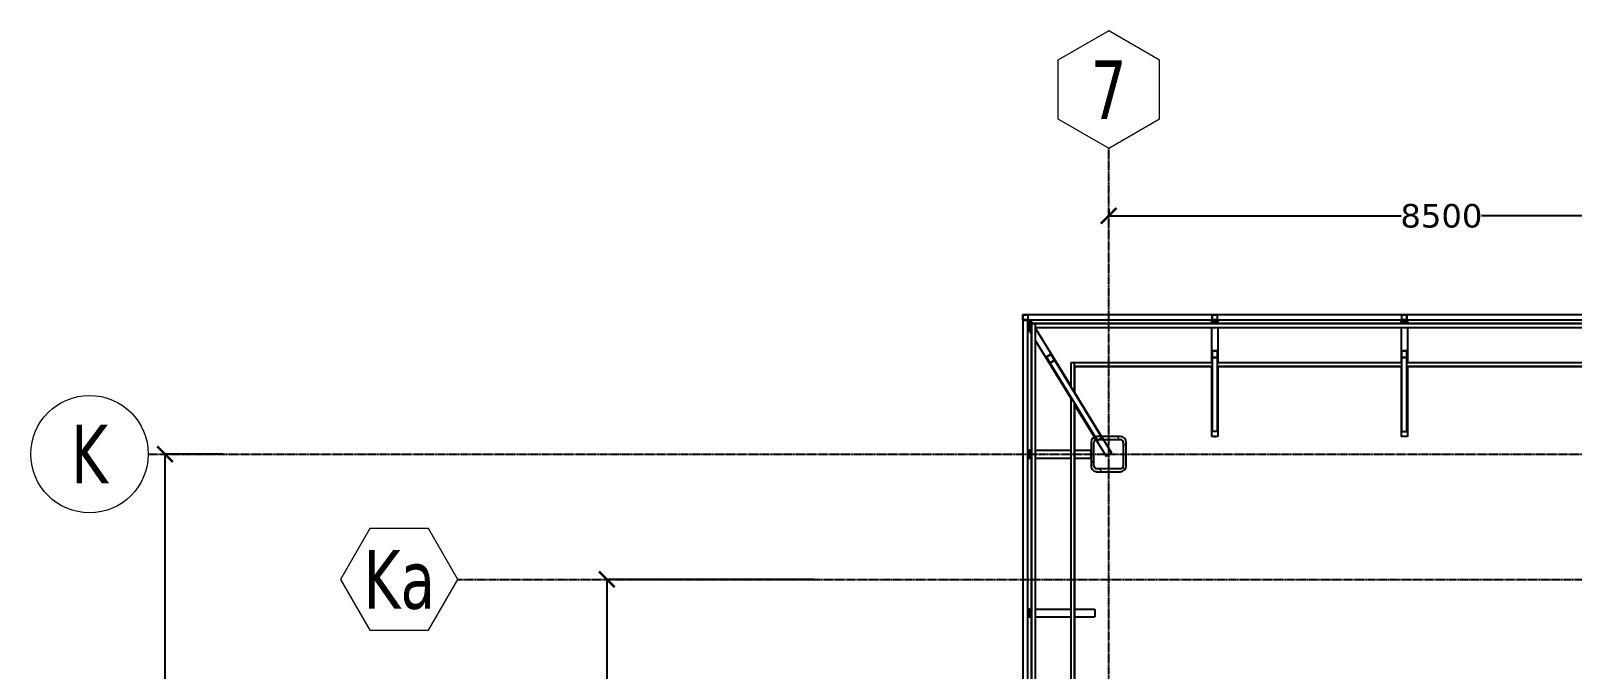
# Model space of a CAD drawing. Header units: millimetres. Extents: x -13767 to 81767, y -11242 to 31862.
# Drawn here: x -13767 to 5920, y 22753 to 30907 of the extents above; entities that cross this region are included whole.
import ezdxf
from ezdxf.enums import TextEntityAlignment as Align

# ---------------------------------------------------------------- set-up
doc = ezdxf.new("R2010")
doc.units = ezdxf.units.MM
doc.header["$LTSCALE"] = 0.95
doc.linetypes.add('DXK_LINE_DOT3', pattern=[5.9187, 2.979, -0.9799, 0.9799, -0.9799])
for name, color, linetype, lineweight in [('0-1', 250, 'Continuous', 5), ('E_B_PLACA-1', 10, 'Continuous', 25), ('E_B_PLACA-2', 31, 'Continuous', 25), ('E_COLUMNAS-1', 31, 'Continuous', 25), ('E_COLUMNAS-2', 1, 'Continuous', 25), ('E_COLUMNAS-4', 1, 'Continuous', 35), ('E_VIGAS-1', 6, 'Continuous', 25), ('E_VIGAS-2', 10, 'Continuous', 25), ('HCB_EJES', 1, 'DXK_LINE_DOT3', 9), ('S-COLS-HDLN-2', 1, 'Continuous', 9)]:
    doc.layers.add(name, color=color, linetype=linetype, lineweight=lineweight)
for name, color, linetype in [('COTAS', 8, 'Continuous'), ('HCB-EJES', 1, 'Continuous'), ('HCB-ROTULOS', 2, 'Continuous')]:
    doc.layers.add(name, color=color, linetype=linetype)
doc.styles.add('VERDANA', font='verdana.ttf')
doc.dimstyles.new('1.125', dxfattribs={"dimscale": 0, "dimtxt": 300, "dimasz": 200, "dimexe": 4, "dimexo": 4, "dimgap": 15, "dimtad": 0, "dimdec": 0, "dimzin": 4, "dimdsep": 46, "dimtxsty": 'VERDANA', "dimblk": 'ARCHTICK', "dimcen": -10, "dimclrd": 256, "dimclrt": 3, "dimadec": 0, "dimazin": 0, "dimtfac": 1, "dimtdec": 0, "dimtmove": 2, "dimatfit": 0, "dimldrblk": 'OBLIQUE', "dimfxl": 0.05, "dimtolj": 1, "dimtzin": 0, "dimarcsym": 0})

# ---------------------------------------------------------------- blocks, each defined once
blk = doc.blocks.new('EST_SFM_VIGA-METALICA-SECCION-C - EST_SFM_VIGA-METALICA-UPN160-1558583-_26_00m_N_E_-NIVEL-7 DOC')
at = {"layer": 'E_VIGAS-1'}
for p, q in [((-35.176, 0.012), (-35.176, 0.018)), ((-35.17, 0.018), (-35.176, 0.018)), ((-32.752, 0.018), (-35.112, 0.018)), ((-30.332, 0.018), (-32.694, 0.018)), ((30.113, 0.018), (-30.274, 0.018)), ((-35.175, -0.047), (-35.108, -0.047)), ((-35.107, -0.047), (-32.758, -0.047)), ((-32.756, -0.047), (-32.69, -0.047)), ((-32.689, -0.047), (-30.338, -0.047)), ((-30.336, -0.047), (-30.27, -0.047)), ((-30.269, -0.047), (30.107, -0.047))]:
    blk.add_line(p, q, dxfattribs=at)
blk = doc.blocks.new('EST_SFM_VIGA-METALICA-SECCION-C - EST_SFM_VIGA-METALICA-UPN160-1608507-_26_00m_N_E_-NIVEL-7 DOC')
at = {"layer": 'E_VIGAS-1'}
for p, q in [((-14.399, -0.016), (-14.399, 0.047)), ((-14.396, 0.047), (-14.399, 0.047)), ((14.528, 0.047), (-14.394, 0.047)), ((-14.399, -0.018), (14.532, -0.018))]:
    blk.add_line(p, q, dxfattribs=at)
blk = doc.blocks.new('EST_SFM_VIGA-METALICA-SECCION-C - EST_SFM_VIGA-METALICA-UPN100-1529678-_26_00m_N_E_-NIVEL-7 DOC')
at = {"layer": 'E_VIGAS-2'}
for p, q in [((-13.943, -0.032), (-13.943, 0.018)), ((-13.556, 0.018), (-13.943, 0.018)), ((13.374, 0.018), (-13.422, 0.018)), ((-13.942, -0.032), (-13.638, -0.032)), ((-13.504, -0.032), (13.456, -0.032))]:
    blk.add_line(p, q, dxfattribs=at)
blk = doc.blocks.new('EST_SFM_VIGA-METALICA-SECCION-C - EST_SFM_VIGA-METALICA-UPN100-1526554-_26_00m_N_E_-NIVEL-7 DOC')
at = {"layer": 'E_VIGAS-2'}
for p, q in [((-34.929, -0.032), (-34.929, 0.018)), ((34.942, 0.018), (-34.929, 0.018)), ((-34.929, -0.032), (34.942, -0.032))]:
    blk.add_line(p, q, dxfattribs=at)
blk = doc.blocks.new('EST_SFM_VIGA-METALICA-SECCION-C - EST_SFM_VIGA-METALICA-UPN100-1526616-_26_00m_N_E_-NIVEL-7 DOC')
at = {"layer": 'E_VIGAS-2'}
for p, q in [((-34.827, -0.018), (-34.827, 0.032)), ((-33.071, 0.032), (-34.827, 0.032)), ((-30.651, 0.032), (-33.002, 0.032)), ((29.794, 0.032), (-30.582, 0.032)), ((-34.827, -0.018), (-33.071, -0.018)), ((-33.002, -0.018), (-30.651, -0.018)), ((-30.582, -0.018), (29.794, -0.018))]:
    blk.add_line(p, q, dxfattribs=at)
blk = doc.blocks.new('EST_SCM_COLUMNA-METALICA-SECCION-CUADRADA - EST_SCM_COLUMNA-TUBULAR-CUADRADA_PTEØ_70x70 e_3mm-1610664-_26_00m_N_E_-NIVEL-7 DOC')
at = {"layer": 'E_COLUMNAS-1'}
for p, q in [((-0.035, 0.029), (-0.035, -0.029)), ((-0.032, -0.029), (-0.032, 0.029)), ((0.029, 0.035), (-0.029, 0.035)), ((-0.029, 0.032), (0.029, 0.032)), ((0.032, 0.029), (0.032, -0.029)), ((0.035, -0.029), (0.035, 0.029)), ((0.029, -0.032), (-0.029, -0.032)), ((-0.029, -0.035), (0.029, -0.035))]:
    blk.add_line(p, q, dxfattribs=at)
for centre, radius, start, end in [((-0.029, 0.029), 0.006, 90, 180), ((-0.029, 0.029), 0.006, 90, 180), ((-0.029, 0.029), 0.003, 90, 180), ((-0.029, 0.029), 0.003, 90, 180), ((0.029, 0.029), 0.006, 360, 90), ((0.029, 0.029), 0.006, 360, 90), ((0.029, 0.029), 0.003, 0, 90), ((0.029, 0.029), 0.003, 360, 90), ((-0.029, -0.029), 0.006, 180, 270), ((-0.029, -0.029), 0.006, 180, 270), ((-0.029, -0.029), 0.003, 180, 270), ((-0.029, -0.029), 0.003, 180, 270), ((0.029, -0.029), 0.003, 270, 360), ((0.029, -0.029), 0.006, 270, 360), ((0.029, -0.029), 0.006, 270, 360), ((0.029, -0.029), 0.003, 270, 360)]:
    blk.add_arc(centre, radius, start, end, dxfattribs=at)
blk = doc.blocks.new('DCTIB_CNI_EST_MOD-1A-FAC_0001_rvt-1-_26_00m_N_E_-NIVEL-7 DOC')
at = {"layer": 'E_B_PLACA-1'}
for p, q in [((-75.147, 167.83), (-5.177, 167.83)), ((-75.147, 138.995), (-75.147, 167.83)), ((-74.597, 167.28), (-74.597, 166.944)), ((-72.841, 167.28), (-74.597, 167.28)), ((-70.421, 167.28), (-72.773, 167.28)), ((-9.976, 167.28), (-70.353, 167.28)), ((-74.597, 166.811), (-74.597, 140.014))]:
    blk.add_line(p, q, dxfattribs=at)
at = {"layer": 'E_B_PLACA-2'}
for p, q in [((-75.147, 167.83), (-75.147, 138.995)), ((-5.177, 167.83), (-75.147, 167.83)), ((-74.597, 167.28), (-72.841, 167.28)), ((-74.597, 166.944), (-74.597, 167.28)), ((-72.773, 167.28), (-70.421, 167.28)), ((-70.353, 167.28), (-9.976, 167.28)), ((-74.597, 140.014), (-74.597, 166.811))]:
    blk.add_line(p, q, dxfattribs=at)
at = {"layer": 'E_VIGAS-1'}
for p, q in [((-75.181, 167.83), (-75.178, 167.825)), ((-75.178, 167.816), (-75.181, 167.82)), ((-75.176, 167.859), (-75.176, 167.842)), ((-75.176, 167.842), (-75.176, 167.859)), ((-75.176, 167.859), (-75.154, 167.859)), ((-75.176, 167.739), (-75.176, 167.792)), ((-75.175, 167.737), (-75.175, 167.858)), ((-75.153, 167.858), (-75.175, 167.858)), ((-75.175, 167.858), (-75.175, 167.737)), ((-75.175, 167.737), (-75.147, 167.692)), ((-75.153, 167.858), (-75.136, 167.83)), ((-72.848, 167.858), (-72.848, 167.859)), ((-72.848, 167.859), (-72.82, 167.859)), ((-72.82, 167.859), (-72.848, 167.859)), ((-72.848, 167.858), (-72.766, 167.858)), ((-72.766, 167.858), (-72.848, 167.858)), ((-72.848, 167.858), (-72.848, 167.83)), ((-72.81, 167.876), (-72.81, 167.878)), ((-72.81, 167.864), (-72.81, 167.873)), ((-72.81, 167.859), (-72.81, 167.864)), ((-72.805, 167.878), (-72.805, 167.876)), ((-72.805, 167.873), (-72.805, 167.864)), ((-72.805, 167.864), (-72.805, 167.859)), ((-72.766, 167.859), (-72.794, 167.859)), ((-72.794, 167.859), (-72.766, 167.859)), ((-72.766, 167.859), (-72.766, 167.858)), ((-72.766, 167.858), (-72.766, 167.83)), ((-70.428, 167.858), (-70.428, 167.859)), ((-70.428, 167.859), (-70.4, 167.859)), ((-70.346, 167.858), (-70.428, 167.858)), ((-70.428, 167.858), (-70.428, 167.83)), ((-70.39, 167.876), (-70.39, 167.878)), ((-70.39, 167.864), (-70.39, 167.873)), ((-70.39, 167.859), (-70.39, 167.864)), ((-70.385, 167.878), (-70.385, 167.876)), ((-70.385, 167.873), (-70.385, 167.864)), ((-70.385, 167.864), (-70.385, 167.859)), ((-70.374, 167.859), (-70.346, 167.859)), ((-70.346, 167.859), (-70.346, 167.858)), ((-70.346, 167.858), (-70.346, 167.83)), ((-74.902, 167.438), (-74.957, 167.405)), ((-74.957, 167.4), (-74.913, 167.328)), ((-74.956, 167.404), (-74.901, 167.437)), ((-74.956, 167.401), (-74.952, 167.394)), ((-74.912, 167.329), (-74.956, 167.401)), ((-74.855, 167.362), (-74.91, 167.328)), ((-74.909, 167.327), (-74.854, 167.36)), ((-74.894, 167.429), (-74.899, 167.436)), ((-74.899, 167.436), (-74.855, 167.364)), ((-74.854, 167.365), (-74.897, 167.437)), ((-74.853, 167.361), (-74.855, 167.364)), ((-74.251, 166.375), (-74.854, 167.365)), ((-72.842, 167.478), (-72.842, 167.4)), ((-72.842, 167.4), (-72.842, 166.458)), ((-72.841, 167.478), (-72.841, 167.47)), ((-72.841, 167.4), (-72.841, 167.478)), ((-72.841, 167.4), (-72.841, 167.397)), ((-72.775, 167.482), (-72.839, 167.482)), ((-72.839, 167.48), (-72.775, 167.48)), ((-72.775, 167.398), (-72.839, 167.398)), ((-72.839, 167.396), (-72.775, 167.396)), ((-72.774, 167.47), (-72.774, 167.478)), ((-72.774, 167.478), (-72.774, 167.4)), ((-72.774, 167.397), (-72.774, 167.4)), ((-72.772, 167.4), (-72.772, 167.478)), ((-72.772, 166.458), (-72.772, 167.4)), ((-70.422, 167.478), (-70.422, 167.4)), ((-70.422, 167.4), (-70.422, 166.455)), ((-70.421, 167.478), (-70.421, 167.47)), ((-70.421, 167.4), (-70.421, 167.478)), ((-70.421, 167.4), (-70.421, 167.397)), ((-70.355, 167.482), (-70.419, 167.482)), ((-70.419, 167.48), (-70.355, 167.48)), ((-70.355, 167.398), (-70.419, 167.398)), ((-70.419, 167.396), (-70.355, 167.396)), ((-70.354, 167.47), (-70.354, 167.478)), ((-70.354, 167.478), (-70.354, 167.4)), ((-70.354, 167.397), (-70.354, 167.4)), ((-70.352, 167.4), (-70.352, 167.478)), ((-70.352, 166.455), (-70.352, 167.4)), ((-74.913, 167.328), (-74.311, 166.339)), ((-74.912, 167.329), (-74.91, 167.326)), ((-72.848, 167.28), (-72.848, 166.388)), ((-72.766, 167.28), (-72.766, 166.388)), ((-70.428, 167.28), (-70.428, 166.387)), ((-70.346, 167.28), (-70.346, 166.387)), ((-74.597, 166.951), (-74.124, 166.179)), ((-74.597, 166.794), (-74.194, 166.136)), ((-74.306, 166.337), (-74.251, 166.37)), ((-72.766, 166.388), (-72.848, 166.388)), ((-72.82, 166.387), (-72.848, 166.387)), ((-72.839, 166.454), (-72.775, 166.454)), ((-72.81, 166.388), (-72.81, 166.387)), ((-72.81, 166.387), (-72.805, 166.387)), ((-72.805, 166.387), (-72.805, 166.388)), ((-72.766, 166.387), (-72.794, 166.387)), ((-70.346, 166.387), (-70.428, 166.387)), ((-70.419, 166.452), (-70.355, 166.452)), ((-75.177, 166.212), (-75.195, 166.212)), ((-75.195, 166.165), (-75.181, 166.165)), ((-75.181, 166.165), (-75.176, 166.165)), ((-75.181, 166.165), (-75.176, 166.165)), ((-75.177, 166.165), (-75.181, 166.165)), ((-75.177, 166.175), (-75.177, 166.212)), ((-75.177, 166.212), (-75.175, 166.212)), ((-75.175, 166.112), (-75.175, 166.212)), ((-75.175, 166.212), (-75.147, 166.212)), ((-75.175, 166.212), (-75.175, 166.112)), ((-74.597, 166.212), (-74.388, 166.212)), ((-74.388, 166.212), (-74.388, 166.112)), ((-74.124, 166.179), (-74.194, 166.136)), ((-75.181, 166.16), (-75.195, 166.16)), ((-75.195, 166.112), (-75.177, 166.112)), ((-75.176, 166.16), (-75.181, 166.16)), ((-75.181, 166.16), (-75.177, 166.16)), ((-75.176, 166.16), (-75.181, 166.16)), ((-75.177, 166.112), (-75.177, 166.15)), ((-75.175, 166.112), (-75.177, 166.112)), ((-75.175, 166.112), (-75.147, 166.112)), ((-74.597, 166.112), (-74.388, 166.112)), ((-75.177, 164.182), (-75.195, 164.182)), ((-75.195, 164.135), (-75.181, 164.135)), ((-75.181, 164.13), (-75.195, 164.13)), ((-75.195, 164.082), (-75.177, 164.082)), ((-75.181, 164.135), (-75.176, 164.135)), ((-75.181, 164.135), (-75.176, 164.135)), ((-75.177, 164.135), (-75.181, 164.135)), ((-75.176, 164.13), (-75.181, 164.13)), ((-75.181, 164.13), (-75.177, 164.13)), ((-75.176, 164.13), (-75.181, 164.13)), ((-75.177, 164.145), (-75.177, 164.182)), ((-75.177, 164.182), (-75.175, 164.182)), ((-75.177, 164.082), (-75.177, 164.12)), ((-75.175, 164.082), (-75.177, 164.082)), ((-75.175, 164.082), (-75.175, 164.182)), ((-75.175, 164.182), (-75.147, 164.182)), ((-75.175, 164.182), (-75.175, 164.082)), ((-75.175, 164.082), (-75.147, 164.082)), ((-74.597, 164.182), (-74.337, 164.182)), ((-74.597, 164.082), (-74.337, 164.082)), ((-74.337, 164.182), (-74.337, 164.082))]:
    blk.add_line(p, q, dxfattribs=at)
at = {"layer": 'E_VIGAS-1', "flags": 128}
for points in [[(-75.195, 167.853), (-75.191, 167.846), (-75.186, 167.837), (-75.181, 167.83)], [(-75.181, 167.82), (-75.186, 167.828), (-75.191, 167.837), (-75.195, 167.843)], [(-75.175, 167.737), (-75.176, 167.737), (-75.176, 167.739)], [(-75.154, 167.859), (-75.153, 167.858), (-75.153, 167.858)], [(-74.957, 167.405), (-74.957, 167.405), (-74.958, 167.404), (-74.958, 167.404), (-74.958, 167.403), (-74.958, 167.402), (-74.958, 167.401), (-74.957, 167.4)], [(-74.956, 167.401), (-74.956, 167.401), (-74.956, 167.402), (-74.956, 167.402), (-74.956, 167.403), (-74.956, 167.403), (-74.956, 167.403), (-74.956, 167.404)], [(-74.897, 167.437), (-74.898, 167.437), (-74.899, 167.438), (-74.899, 167.438), (-74.9, 167.439), (-74.901, 167.439), (-74.901, 167.439), (-74.902, 167.438)], [(-74.901, 167.437), (-74.901, 167.437), (-74.9, 167.437), (-74.9, 167.437), (-74.9, 167.437), (-74.899, 167.437), (-74.899, 167.437), (-74.899, 167.436), (-74.899, 167.436)], [(-74.855, 167.364), (-74.855, 167.364), (-74.855, 167.363), (-74.854, 167.363), (-74.855, 167.362), (-74.855, 167.362), (-74.855, 167.362), (-74.855, 167.362)], [(-74.854, 167.36), (-74.854, 167.36), (-74.853, 167.361), (-74.853, 167.362), (-74.853, 167.362), (-74.853, 167.363), (-74.853, 167.364), (-74.854, 167.365)], [(-72.839, 167.482), (-72.84, 167.481), (-72.84, 167.481), (-72.841, 167.481), (-72.841, 167.48), (-72.842, 167.479), (-72.842, 167.479), (-72.842, 167.478)], [(-72.842, 167.4), (-72.842, 167.399), (-72.842, 167.398), (-72.841, 167.398), (-72.841, 167.397), (-72.84, 167.397), (-72.84, 167.396), (-72.839, 167.396)], [(-72.841, 167.478), (-72.841, 167.478), (-72.84, 167.479), (-72.84, 167.479), (-72.84, 167.479), (-72.84, 167.48), (-72.839, 167.48), (-72.839, 167.48)], [(-72.839, 167.398), (-72.839, 167.398), (-72.84, 167.398), (-72.84, 167.398), (-72.84, 167.399), (-72.84, 167.399), (-72.841, 167.399), (-72.841, 167.4)], [(-72.772, 167.478), (-72.772, 167.479), (-72.772, 167.479), (-72.773, 167.48), (-72.773, 167.481), (-72.774, 167.481), (-72.774, 167.481), (-72.775, 167.482)], [(-72.775, 167.48), (-72.775, 167.48), (-72.774, 167.48), (-72.774, 167.479), (-72.774, 167.479), (-72.774, 167.479), (-72.774, 167.478), (-72.774, 167.478)], [(-72.775, 167.396), (-72.774, 167.396), (-72.774, 167.397), (-72.773, 167.397), (-72.773, 167.398), (-72.772, 167.398), (-72.772, 167.399), (-72.772, 167.4)], [(-72.774, 167.4), (-72.774, 167.399), (-72.774, 167.399), (-72.774, 167.399), (-72.774, 167.398), (-72.774, 167.398), (-72.775, 167.398), (-72.775, 167.398)], [(-70.419, 167.482), (-70.42, 167.481), (-70.42, 167.481), (-70.421, 167.481), (-70.421, 167.48), (-70.422, 167.479), (-70.422, 167.479), (-70.422, 167.478)], [(-70.422, 167.4), (-70.422, 167.399), (-70.422, 167.398), (-70.421, 167.398), (-70.421, 167.397), (-70.42, 167.397), (-70.42, 167.396), (-70.419, 167.396)], [(-70.421, 167.478), (-70.421, 167.478), (-70.42, 167.479), (-70.42, 167.479), (-70.42, 167.479), (-70.42, 167.48), (-70.419, 167.48), (-70.419, 167.48)], [(-70.419, 167.398), (-70.419, 167.398), (-70.42, 167.398), (-70.42, 167.398), (-70.42, 167.399), (-70.42, 167.399), (-70.421, 167.399), (-70.421, 167.4)], [(-70.352, 167.478), (-70.352, 167.479), (-70.352, 167.479), (-70.353, 167.48), (-70.353, 167.481), (-70.354, 167.481), (-70.354, 167.481), (-70.355, 167.482)], [(-70.355, 167.48), (-70.355, 167.48), (-70.354, 167.48), (-70.354, 167.479), (-70.354, 167.479), (-70.354, 167.479), (-70.354, 167.478), (-70.354, 167.478)], [(-70.355, 167.396), (-70.354, 167.396), (-70.354, 167.397), (-70.353, 167.397), (-70.353, 167.398), (-70.352, 167.398), (-70.352, 167.399), (-70.352, 167.4)], [(-70.354, 167.4), (-70.354, 167.399), (-70.354, 167.399), (-70.354, 167.399), (-70.354, 167.398), (-70.354, 167.398), (-70.355, 167.398), (-70.355, 167.398)], [(-74.913, 167.328), (-74.913, 167.328), (-74.912, 167.327), (-74.912, 167.327), (-74.911, 167.326), (-74.91, 167.326), (-74.909, 167.326), (-74.909, 167.327)], [(-74.91, 167.328), (-74.91, 167.328), (-74.91, 167.328), (-74.911, 167.328), (-74.911, 167.328), (-74.911, 167.329), (-74.912, 167.329), (-74.912, 167.329)], [(-74.251, 166.375), (-74.25, 166.375), (-74.25, 166.374), (-74.25, 166.373), (-74.25, 166.372), (-74.25, 166.371), (-74.251, 166.371), (-74.251, 166.37)], [(-72.839, 166.454), (-72.84, 166.454), (-72.84, 166.454), (-72.841, 166.455), (-72.841, 166.455), (-72.842, 166.456), (-72.842, 166.457), (-72.842, 166.458)], [(-72.772, 166.458), (-72.772, 166.457), (-72.772, 166.456), (-72.773, 166.455), (-72.773, 166.455), (-72.774, 166.454), (-72.774, 166.454), (-72.775, 166.454)], [(-70.419, 166.452), (-70.42, 166.452), (-70.42, 166.452), (-70.421, 166.452), (-70.421, 166.453), (-70.422, 166.454), (-70.422, 166.454), (-70.422, 166.455)], [(-70.352, 166.455), (-70.352, 166.454), (-70.352, 166.454), (-70.353, 166.453), (-70.353, 166.452), (-70.354, 166.452), (-70.354, 166.452), (-70.355, 166.452)], [(-74.306, 166.337), (-74.307, 166.337), (-74.307, 166.337), (-74.308, 166.337), (-74.309, 166.337), (-74.309, 166.338), (-74.31, 166.338), (-74.311, 166.339)]]:
    blk.add_lwpolyline(points, dxfattribs=at)
at = {"layer": 'E_VIGAS-1'}
for centre, start_param, end_param in [((-72.82, 166.387), 4.712389, 6.283185), ((-72.82, 166.388), 0.785398, 1.308997), ((-72.82, 166.388), 0, 0.261799), ((-72.794, 166.388), 2.879793, 3.141593), ((-72.794, 166.387), 3.141593, 4.712389), ((-72.794, 166.388), 1.832596, 2.356194)]:
    blk.add_ellipse(centre, major_axis=(0.0107, 0), ratio=0.002226, start_param=start_param, end_param=end_param, dxfattribs=at)
for points, knots in [([(-75.181, 167.83), (-75.181, 167.83), (-75.181, 167.829), (-75.18, 167.828), (-75.18, 167.828), (-75.179, 167.828), (-75.179, 167.828), (-75.179, 167.827), (-75.178, 167.828), (-75.178, 167.828), (-75.178, 167.828), (-75.178, 167.829), (-75.177, 167.829), (-75.177, 167.829), (-75.177, 167.829), (-75.177, 167.83), (-75.177, 167.83), (-75.177, 167.83), (-75.177, 167.831), (-75.177, 167.832), (-75.177, 167.832), (-75.177, 167.832), (-75.177, 167.832), (-75.177, 167.833), (-75.177, 167.833), (-75.177, 167.833), (-75.177, 167.834), (-75.177, 167.835), (-75.176, 167.836), (-75.176, 167.836), (-75.176, 167.838), (-75.176, 167.84), (-75.176, 167.841), (-75.176, 167.842)], [0, 0, 0, 0, 0.071429, 0.142857, 0.160714, 0.178571, 0.214286, 0.25, 0.285714, 0.321429, 0.357143, 0.392857, 0.410714, 0.419643, 0.428571, 0.4375, 0.446429, 0.464286, 0.5, 0.535714, 0.553571, 0.5625, 0.571429, 0.580357, 0.589286, 0.607143, 0.642857, 0.678571, 0.714286, 0.75, 0.785714, 0.857143, 1, 1, 1, 1]), ([(-75.178, 167.828), (-75.178, 167.828), (-75.179, 167.827), (-75.179, 167.828), (-75.179, 167.828), (-75.18, 167.828), (-75.18, 167.828), (-75.181, 167.829), (-75.181, 167.83), (-75.181, 167.83)], [0.7142857, 0.7142857, 0.7142857, 0.7142857, 0.75, 0.7857143, 0.8214286, 0.8392857, 0.8571429, 0.9285714, 1, 1, 1, 1]), ([(-75.176, 167.792), (-75.176, 167.793), (-75.176, 167.796), (-75.177, 167.801), (-75.177, 167.805), (-75.178, 167.811), (-75.179, 167.816), (-75.181, 167.819), (-75.181, 167.82)], [0, 0, 0, 0, 0.142857, 0.285714, 0.428571, 0.571429, 0.857143, 1, 1, 1, 1]), ([(-75.176, 167.842), (-75.176, 167.841), (-75.176, 167.84), (-75.176, 167.838), (-75.176, 167.836), (-75.176, 167.836), (-75.177, 167.835), (-75.177, 167.834), (-75.177, 167.833), (-75.177, 167.833), (-75.177, 167.833), (-75.177, 167.832), (-75.177, 167.832)], [0, 0, 0, 0, 0.1428571, 0.2142857, 0.25, 0.2857143, 0.3214286, 0.3571429, 0.3928571, 0.4107143, 0.4196429, 0.4285714, 0.4285714, 0.4285714, 0.4285714]), ([(-72.82, 167.859), (-72.819, 167.859), (-72.818, 167.859), (-72.815, 167.859), (-72.813, 167.86), (-72.811, 167.86), (-72.81, 167.862), (-72.81, 167.863), (-72.81, 167.864)], [0, 0, 0, 0, 0.142857, 0.285714, 0.428571, 0.571429, 0.785714, 1, 1, 1, 1]), ([(-72.81, 167.864), (-72.81, 167.863), (-72.81, 167.862), (-72.812, 167.86), (-72.813, 167.86), (-72.815, 167.859), (-72.816, 167.859), (-72.817, 167.859), (-72.819, 167.859), (-72.82, 167.859)], [0, 0, 0, 0, 0.285714, 0.428571, 0.571429, 0.678571, 0.732143, 0.785714, 1, 1, 1, 1]), ([(-72.794, 167.859), (-72.795, 167.859), (-72.796, 167.859), (-72.799, 167.859), (-72.801, 167.86), (-72.803, 167.86), (-72.804, 167.862), (-72.805, 167.863), (-72.805, 167.864)], [0, 0, 0, 0, 0.142857, 0.285714, 0.428571, 0.571429, 0.785714, 1, 1, 1, 1]), ([(-72.805, 167.864), (-72.805, 167.863), (-72.804, 167.861), (-72.803, 167.86), (-72.801, 167.86), (-72.8, 167.859), (-72.799, 167.859), (-72.797, 167.859), (-72.795, 167.859), (-72.794, 167.859)], [0, 0, 0, 0, 0.285714, 0.428571, 0.571429, 0.678571, 0.732143, 0.785714, 1, 1, 1, 1]), ([(-70.4, 167.859), (-70.399, 167.859), (-70.398, 167.859), (-70.395, 167.859), (-70.393, 167.86), (-70.391, 167.86), (-70.39, 167.862), (-70.39, 167.863), (-70.39, 167.864)], [0, 0, 0, 0, 0.142857, 0.285714, 0.428571, 0.571429, 0.785714, 1, 1, 1, 1]), ([(-70.39, 167.864), (-70.39, 167.863), (-70.39, 167.862), (-70.392, 167.86), (-70.393, 167.86), (-70.395, 167.859), (-70.396, 167.859), (-70.397, 167.859), (-70.399, 167.859), (-70.4, 167.859)], [0, 0, 0, 0, 0.285714, 0.428571, 0.571429, 0.678571, 0.732143, 0.785714, 1, 1, 1, 1]), ([(-70.374, 167.859), (-70.375, 167.859), (-70.376, 167.859), (-70.379, 167.859), (-70.381, 167.86), (-70.383, 167.86), (-70.384, 167.862), (-70.385, 167.863), (-70.385, 167.864)], [0, 0, 0, 0, 0.142857, 0.285714, 0.428571, 0.571429, 0.785714, 1, 1, 1, 1]), ([(-70.385, 167.864), (-70.385, 167.863), (-70.384, 167.862), (-70.383, 167.86), (-70.381, 167.86), (-70.38, 167.859), (-70.379, 167.859), (-70.377, 167.859), (-70.375, 167.859), (-70.374, 167.859)], [0, 0, 0, 0, 0.285714, 0.428571, 0.571429, 0.678571, 0.732143, 0.785714, 1, 1, 1, 1]), ([(-75.181, 166.165), (-75.181, 166.165), (-75.18, 166.165), (-75.179, 166.166), (-75.178, 166.167), (-75.177, 166.168), (-75.177, 166.17), (-75.177, 166.171), (-75.177, 166.172), (-75.177, 166.174), (-75.177, 166.175)], [0, 0, 0, 0, 0.142857, 0.285714, 0.428571, 0.571429, 0.678571, 0.732143, 0.785714, 1, 1, 1, 1]), ([(-75.177, 166.15), (-75.177, 166.151), (-75.177, 166.152), (-75.177, 166.154), (-75.177, 166.156), (-75.178, 166.158), (-75.179, 166.159), (-75.181, 166.16), (-75.181, 166.16)], [0, 0, 0, 0, 0.142857, 0.285714, 0.428571, 0.571429, 0.785714, 1, 1, 1, 1]), ([(-75.181, 164.135), (-75.181, 164.135), (-75.18, 164.135), (-75.179, 164.136), (-75.178, 164.137), (-75.177, 164.138), (-75.177, 164.14), (-75.177, 164.141), (-75.177, 164.142), (-75.177, 164.144), (-75.177, 164.145)], [0, 0, 0, 0, 0.142857, 0.285714, 0.428571, 0.571429, 0.678571, 0.732143, 0.785714, 1, 1, 1, 1]), ([(-75.177, 164.12), (-75.177, 164.121), (-75.177, 164.122), (-75.177, 164.124), (-75.177, 164.126), (-75.178, 164.128), (-75.179, 164.129), (-75.181, 164.13), (-75.181, 164.13)], [0, 0, 0, 0, 0.142857, 0.285714, 0.428571, 0.571429, 0.785714, 1, 1, 1, 1])]:
    blk.add_open_spline(points, degree=3, knots=knots, dxfattribs=at)
for points in [[(-75.181, 167.82), (-75.18, 167.818), (-75.179, 167.816), (-75.178, 167.813)], [(-75.177, 167.805), (-75.177, 167.803), (-75.176, 167.799), (-75.176, 167.794), (-75.176, 167.792)], [(-75.176, 167.859), (-75.176, 167.859), (-75.176, 167.858), (-75.175, 167.858), (-75.175, 167.858)]]:
    blk.add_open_spline(points, degree=3, dxfattribs=at)
at = {"layer": 'E_VIGAS-2'}
for p, q in [((-75.147, 167.83), (-75.097, 167.83)), ((-75.147, 167.83), (-75.147, 138.995)), ((-75.097, 138.995), (-75.097, 167.83)), ((-75.097, 167.767), (-74.647, 167.033)), ((-72.848, 167.78), (-72.848, 167.33)), ((-72.766, 167.78), (-72.766, 167.33)), ((-70.428, 167.78), (-70.428, 167.33)), ((-70.346, 167.78), (-70.346, 167.33)), ((-75.097, 167.61), (-74.647, 166.876)), ((-75.097, 166.212), (-74.647, 166.212)), ((-75.097, 166.112), (-74.647, 166.112)), ((-75.097, 164.182), (-74.647, 164.182)), ((-75.097, 164.082), (-74.647, 164.082))]:
    blk.add_line(p, q, dxfattribs=at)
at = {"layer": 'E_COLUMNAS-1'}
for p in [(-75.225, 167.908), (-72.807, 167.908), (-70.387, 167.908)]:
    blk.add_blockref('EST_SCM_COLUMNA-METALICA-SECCION-CUADRADA - EST_SCM_COLUMNA-TUBULAR-CUADRADA_PTEØ_70x70 e_3mm-1610664-_26_00m_N_E_-NIVEL-7 DOC', p, dxfattribs=at)
at = {"layer": 'E_VIGAS-1'}
for name, p in [('EST_SFM_VIGA-METALICA-SECCION-C - EST_SFM_VIGA-METALICA-UPN160-1558583-_26_00m_N_E_-NIVEL-7 DOC', (-40.084, 167.925)), ('EST_SFM_VIGA-METALICA-SECCION-C - EST_SFM_VIGA-METALICA-UPN100-1526554-_26_00m_N_E_-NIVEL-7 DOC', (-40.169, 167.812)), ('EST_SFM_VIGA-METALICA-SECCION-C - EST_SFM_VIGA-METALICA-UPN100-1526616-_26_00m_N_E_-NIVEL-7 DOC', (-39.77, 167.298))]:
    blk.add_blockref(name, p, dxfattribs=at)
for name, p, rotation in [('EST_SFM_VIGA-METALICA-SECCION-C - EST_SFM_VIGA-METALICA-UPN160-1608507-_26_00m_N_E_-NIVEL-7 DOC', (-75.242, 153.479), 270), ('EST_SFM_VIGA-METALICA-SECCION-C - EST_SFM_VIGA-METALICA-UPN100-1529678-_26_00m_N_E_-NIVEL-7 DOC', (-74.615, 153.388), 270.0000000000001)]:
    blk.add_blockref(name, p, dxfattribs=dict(at, rotation=rotation))
blk = doc.blocks.new('EST_SCM_COLUMNA-METALICA-SECCION-CUADRADA - EST_SCM_COLUMNA-TUBULAR-CUADRADA_ARMADA_450X450X38-V17-_26_00m_N_E_-NIVEL-7 DOC')
at = {"layer": 'S-COLS-HDLN-2'}
h = blk.add_hatch(dxfattribs=at)
h.set_pattern_fill('FP_18', color=256, style=0, pattern_type=2)
h.set_pattern_definition([(315, (-6.162, 166.162), (0.15909903, 0.15909903), [])])
h.paths.add_polyline_path([(-0.149, 0.225), (-0.178, 0.219), (-0.203, 0.203), (-0.219, 0.178), (-0.225, 0.149), (-0.225, -0.149), (-0.219, -0.178), (-0.203, -0.203), (-0.178, -0.219), (-0.149, -0.225), (0.149, -0.225), (0.178, -0.219), (0.203, -0.203), (0.219, -0.178), (0.225, -0.149), (0.225, 0.149), (0.219, 0.178), (0.203, 0.203), (0.178, 0.219), (0.149, 0.225), (-0.027, 0.225)])
h.paths.add_polyline_path([(-0.027, 0.187), (0.149, 0.187), (0.168, 0.182), (0.182, 0.168), (0.187, 0.149), (0.187, -0.149), (0.182, -0.168), (0.168, -0.182), (0.149, -0.187), (-0.149, -0.187), (-0.168, -0.182), (-0.182, -0.168), (-0.187, -0.149), (-0.187, 0.149), (-0.182, 0.168), (-0.168, 0.182), (-0.149, 0.187)])
at = {"layer": 'E_COLUMNAS-2'}
for p, q in [((0.149, 0.225), (-0.149, 0.225)), ((-0.225, 0.149), (-0.225, -0.149)), ((-0.187, -0.149), (-0.187, 0.149)), ((-0.149, 0.187), (0.149, 0.187)), ((0.187, 0.149), (0.187, -0.149)), ((0.225, -0.149), (0.225, 0.149)), ((0.149, -0.187), (-0.149, -0.187)), ((-0.149, -0.225), (0.149, -0.225))]:
    blk.add_line(p, q, dxfattribs=at)
for centre, radius, start, end in [((-0.149, 0.149), 0.076, 90, 180), ((0.149, 0.149), 0.076, 360, 90), ((-0.149, 0.149), 0.038, 90, 180), ((0.149, 0.149), 0.038, 0, 90), ((-0.149, -0.149), 0.076, 180, 270), ((-0.149, -0.149), 0.038, 180, 270), ((0.149, -0.149), 0.076, 270, 360), ((0.149, -0.149), 0.038, 270, 0)]:
    blk.add_arc(centre, radius, start, end, dxfattribs=at)
blk = doc.blocks.new('_ArchTick')
at = {"color": 0, "linetype": 'ByBlock', "const_width": 0.15}
blk.add_lwpolyline([(-0.5, -0.5), (0.5, 0.5)], dxfattribs=at)
blk = doc.blocks.new('*D78')
at = {"layer": 'COTAS', "color": 0, "lineweight": -2, "transparency": 16777216}
blk.add_line((-3762, 23900), (-6413, 23900), dxfattribs=at)
at = {"layer": 'COTAS', "lineweight": -2, "transparency": 16777216}
for p, q in [((-6409, 23900), (-6409, 20786)), ((-6409, 17330), (-6409, 20444))]:
    blk.add_line(p, q, dxfattribs=at)
at = {"layer": 'Defpoints', "color": 0, "transparency": 16777216}
for p in [(-6409, 23900), (-3758, 23900), (-6409, 17330)]:
    blk.add_point(p, dxfattribs=at)
at = {"layer": 'COTAS', "lineweight": -2, "transparency": 16777216, "xscale": 200, "yscale": 200, "zscale": 200}
for p, rotation in [((-6409, 23900), 90), ((-6409, 17330), 270)]:
    blk.add_blockref('_ArchTick', p, dxfattribs=dict(at, rotation=rotation))
at = {"layer": 'COTAS', "color": 3, "transparency": 16777216, "insert": (-6409, 20615), "char_height": 300, "attachment_point": 5, "rotation": 0.1, "style": 'VERDANA'}
blk.add_mtext('\\A1;6570', dxfattribs=at)
blk = doc.blocks.new('_Oblique')
at = {"color": 0, "linetype": 'ByBlock', "lineweight": -2}
blk.add_line((-0.5, -0.5), (0.5, 0.5), dxfattribs=at)
blk = doc.blocks.new('*D96')
at = {"layer": 'COTAS', "color": 0, "lineweight": -2, "transparency": 16777216}
for p, q in [((-11315, 25500), (-12058, 25500)), ((-11315, 17000), (-12058, 17000))]:
    blk.add_line(p, q, dxfattribs=at)
at = {"layer": 'COTAS', "lineweight": -2, "transparency": 16777216}
for p, q in [((-12054, 25500), (-12054, 21422)), ((-12054, 17000), (-12054, 21078))]:
    blk.add_line(p, q, dxfattribs=at)
at = {"layer": 'Defpoints', "color": 0, "transparency": 16777216}
for p in [(-12054, 25500), (-11311, 25500), (-11311, 17000)]:
    blk.add_point(p, dxfattribs=at)
at = {"layer": 'COTAS', "lineweight": -2, "transparency": 16777216, "xscale": 200, "yscale": 200, "zscale": 200}
for p, rotation in [((-12054, 25500), 90), ((-12054, 17000), 270)]:
    blk.add_blockref('_ArchTick', p, dxfattribs=dict(at, rotation=rotation))
at = {"layer": 'COTAS', "color": 3, "transparency": 16777216, "insert": (-12054, 21250), "char_height": 300, "attachment_point": 5, "rotation": 0.1, "style": 'VERDANA'}
blk.add_mtext('\\A1;8500', dxfattribs=at)
blk = doc.blocks.new('*D112')
at = {"layer": 'COTAS', "color": 0, "lineweight": -2, "transparency": 16777216}
blk.add_line((0, 28629), (0, 28538), dxfattribs=at)
at = {"layer": 'COTAS', "lineweight": -2, "transparency": 16777216}
for p, q in [((0, 28542), (3736, 28542)), ((8500, 28542), (4764, 28542))]:
    blk.add_line(p, q, dxfattribs=at)
at = {"layer": 'Defpoints', "color": 0, "transparency": 16777216}
for p in [(0, 28633), (8500, 28542), (8500, 28542)]:
    blk.add_point(p, dxfattribs=at)
at = {"layer": 'COTAS', "lineweight": -2, "transparency": 16777216, "xscale": 200, "yscale": 200, "zscale": 200, "rotation": 180}
blk.add_blockref('_ArchTick', (0, 28542), dxfattribs=at)
at = {"layer": 'COTAS', "lineweight": -2, "transparency": 16777216, "xscale": 200, "yscale": 200, "zscale": 200}
blk.add_blockref('_ArchTick', (8500, 28542), dxfattribs=at)
at = {"layer": 'COTAS', "color": 3, "transparency": 16777216, "insert": (4250, 28542), "char_height": 300, "attachment_point": 5, "style": 'VERDANA'}
blk.add_mtext('\\A1;8500', dxfattribs=at)

msp = doc.modelspace()

# ---------------------------------------------------------------- linework, layer by layer
at = {"layer": 'HCB-EJES', "linetype": 'DXK_LINE_DOT3'}
for p, q in [((-0.1, -3906.8), (-0.1, 29407)), ((-12267.2, 25500), (80267.2, 25500)), ((-8311, 23900.1), (76311, 23900.1))]:
    msp.add_line(p, q, dxfattribs=at)
at = {"layer": 'HCB_EJES', "color": 40, "linetype": 'ByBlock', "true_color": 0xf8d731}
for points in [[(-649.6, 29782), (-0.1, 29407), (649.5, 29782), (649.5, 30532), (-0.1, 30907), (-649.6, 30532)], [(-9436, 23250.6), (-8686, 23250.6), (-8311, 23900.1), (-8686, 24549.6), (-9436, 24549.6), (-9811, 23900.1)]]:
    msp.add_lwpolyline(points, close=True, dxfattribs=at)
msp.add_circle((-13017.2, 25500), 750, dxfattribs=at)

# ---------------------------------------------------------------- block references
at = {"layer": '0-1', "xscale": 999.9999999999933, "yscale": 999.9999999999933, "zscale": 999.9999999999933}
msp.add_blockref('DCTIB_CNI_EST_MOD-1A-FAC_0001_rvt-1-_26_00m_N_E_-NIVEL-7 DOC', (74162.1, -140662.4), dxfattribs=at)
at = {"layer": 'E_COLUMNAS-4', "xscale": 999.9999999999933, "yscale": 999.9999999999933, "zscale": 999.9999999999933, "rotation": 180}
msp.add_blockref('EST_SCM_COLUMNA-METALICA-SECCION-CUADRADA - EST_SCM_COLUMNA-TUBULAR-CUADRADA_ARMADA_450X450X38-V17-_26_00m_N_E_-NIVEL-7 DOC', (-0.5, 25500), dxfattribs=at)

# ---------------------------------------------------------------- texts
at = {"layer": 'HCB-ROTULOS', "color": 4, "style": 'VERDANA', "width": 0.7}
for s, p in [('7', (-0.1, 30157)), ('K', (-13017.2, 25500)), ('Ka', (-9061, 23900.1))]:
    msp.add_text(s, height=750, dxfattribs=at).set_placement(p, align=Align.MIDDLE_CENTER)

# ---------------------------------------------------------------- dimensions: what is measured, and where the dimension line sits
at = {"layer": 'COTAS'}
dim = msp.add_linear_dim(base=(8500, 28542.4), p1=(0, 28633.1), p2=(8500, 28542.4), dimstyle='1.125', override={"dimscale": 1}, dxfattribs=at)
dim.commit()
dim.dimension.update_dxf_attribs({"geometry": '*D112', "text_midpoint": (4250, 28542.4)})
for base, p1, p2, picture, middle in [((-12054.1, 25500), (-11311, 17000), (-11311, 25500), '*D96', (-12054.1, 21250)), ((-6408.8, 23900.1), (-6408.8, 17330), (-3757.9, 23900.1), '*D78', (-6408.8, 20615.1))]:
    dim = msp.add_linear_dim(base=base, p1=p1, p2=p2, angle=270, dimstyle='1.125', override={"dimscale": 1}, dxfattribs=at)
    dim.commit()
    dim.dimension.update_dxf_attribs({"geometry": picture, "text_midpoint": middle, "text_rotation": 0.1})

doc.saveas('drawing.dxf')
